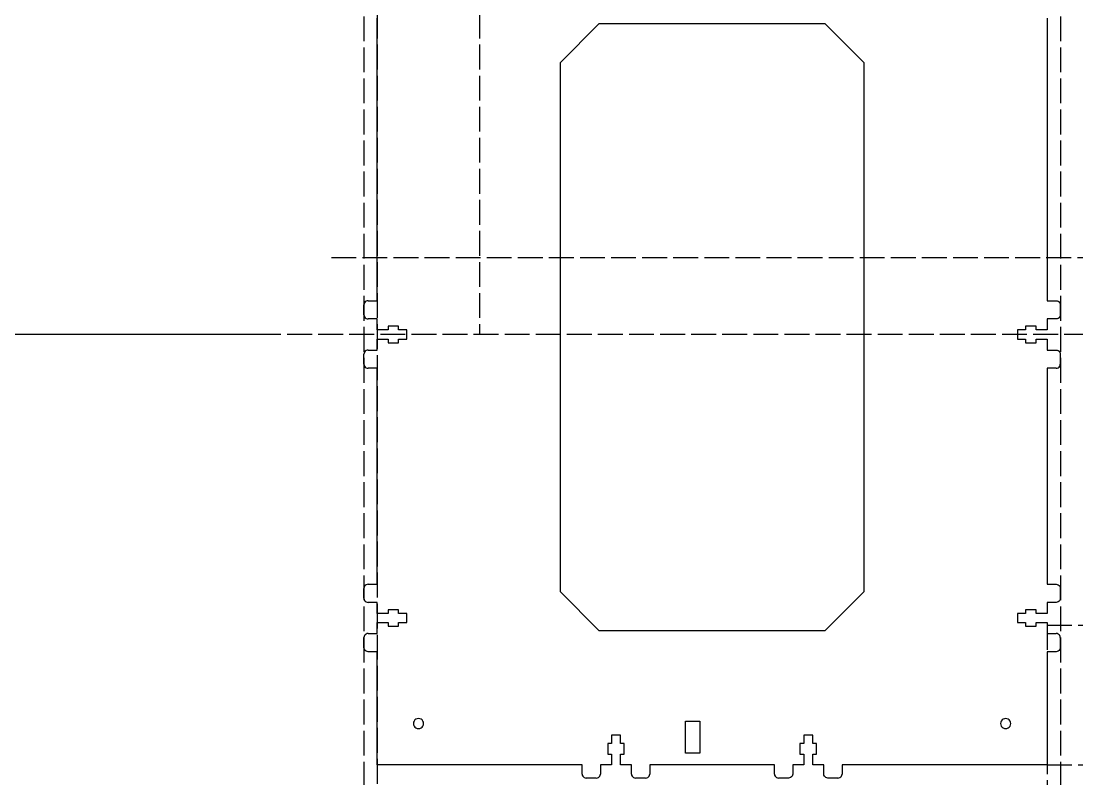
# Model space of a CAD drawing. Header units: inches. Extents: x -534 to 820, y -819 to 1382.
# Drawn here: x 49 to 558, y -285 to 81 of the extents above; entities that cross this region are included whole.
import ezdxf

# ---------------------------------------------------------------- set-up
doc = ezdxf.new("R2010")
doc.units = ezdxf.units.IN
doc.header["$MEASUREMENT"] = 0
doc.linetypes.add('ACAD_ISO02W100', pattern=[15, 12, -3])
doc.layers.add('alignment', color=80, linetype='ACAD_ISO02W100', plot=False)
doc.layers.add('extension', color=1, linetype='ACAD_ISO02W100', plot=False)

msp = doc.modelspace()

# ---------------------------------------------------------------- linework, layer by layer
for p, q in [((220.33, -54.18), (220.33, 82.22)), ((543.65, 82.22), (543.65, -54.18)), ((327.39, 79.52), (308.6, 60.74)), ((436.61, 79.52), (327.39, 79.52)), ((455.4, 60.74), (436.61, 79.52)), ((308.6, 60.74), (308.6, -194.6)), ((455.4, -194.6), (455.4, 60.74)), ((214.05, -55.66), (213.98, -56.18)), ((214.25, -55.18), (214.05, -55.66)), ((214.56, -54.76), (214.25, -55.18)), ((214.98, -54.44), (214.56, -54.76)), ((215.46, -54.24), (214.98, -54.44)), ((215.98, -54.18), (215.46, -54.24)), ((215.98, -54.18), (220.33, -54.18)), ((543.65, -54.18), (548, -54.18)), ((548, -54.18), (548.52, -54.24)), ((548.52, -54.24), (549, -54.44)), ((549, -54.44), (549.41, -54.76)), ((549.41, -54.76), (549.73, -55.18)), ((549.73, -55.18), (549.93, -55.66)), ((549.93, -55.66), (550, -56.18)), ((213.98, -60.98), (213.98, -56.18)), ((213.98, -60.98), (214.05, -61.49)), ((550, -60.98), (549.93, -61.49)), ((550, -56.18), (550, -60.98)), ((214.05, -61.49), (214.25, -61.98)), ((214.25, -61.98), (214.56, -62.39)), ((214.56, -62.39), (214.98, -62.71)), ((214.98, -62.71), (215.46, -62.91)), ((215.46, -62.91), (215.98, -62.98)), ((220.33, -62.98), (215.98, -62.98)), ((220.33, -68.28), (220.33, -62.98)), ((543.65, -62.98), (543.65, -68.28)), ((548, -62.98), (543.65, -62.98)), ((548.52, -62.91), (548, -62.98)), ((549, -62.71), (548.52, -62.91)), ((549.41, -62.39), (549, -62.71)), ((549.73, -61.98), (549.41, -62.39)), ((549.93, -61.49), (549.73, -61.98)), ((225.63, -68.28), (220.33, -68.28)), ((225.63, -66.48), (225.63, -68.28)), ((230.73, -66.48), (225.63, -66.48)), ((230.73, -68.28), (230.73, -66.48)), ((234.68, -68.28), (230.73, -68.28)), ((234.68, -72.68), (234.68, -68.28)), ((529.3, -68.28), (529.3, -72.68)), ((533.25, -68.28), (529.3, -68.28)), ((538.35, -66.48), (533.25, -66.48)), ((533.25, -66.48), (533.25, -68.28)), ((538.35, -68.28), (538.35, -66.48)), ((543.65, -68.28), (538.35, -68.28)), ((220.33, -72.68), (225.63, -72.68)), ((220.33, -77.98), (220.33, -72.68)), ((225.63, -72.68), (225.63, -74.48)), ((225.63, -74.48), (230.73, -74.48)), ((230.73, -72.68), (234.68, -72.68)), ((230.73, -74.48), (230.73, -72.68)), ((529.3, -72.68), (533.25, -72.68)), ((533.25, -72.68), (533.25, -74.48)), ((533.25, -74.48), (538.35, -74.48)), ((538.35, -72.68), (543.65, -72.68)), ((538.35, -74.48), (538.35, -72.68)), ((543.65, -72.68), (543.65, -77.98)), ((214.05, -79.46), (213.98, -79.98)), ((213.98, -84.78), (213.98, -79.98)), ((214.25, -78.98), (214.05, -79.46)), ((214.56, -78.56), (214.25, -78.98)), ((214.98, -78.24), (214.56, -78.56)), ((215.46, -78.04), (214.98, -78.24)), ((215.98, -77.98), (215.46, -78.04)), ((215.98, -77.98), (220.33, -77.98)), ((543.65, -77.98), (548, -77.98)), ((548, -77.98), (548.52, -78.04)), ((548.52, -78.04), (549, -78.24)), ((549, -78.24), (549.41, -78.56)), ((549.41, -78.56), (549.73, -78.98)), ((549.73, -78.98), (549.93, -79.46)), ((549.93, -79.46), (550, -79.98)), ((550, -79.98), (550, -84.78)), ((213.98, -84.78), (214.05, -85.29)), ((214.05, -85.29), (214.25, -85.78)), ((214.25, -85.78), (214.56, -86.19)), ((214.56, -86.19), (214.98, -86.51)), ((214.98, -86.51), (215.46, -86.71)), ((548.52, -86.71), (549, -86.51)), ((549, -86.51), (549.41, -86.19)), ((549.41, -86.19), (549.73, -85.78)), ((549.73, -85.78), (549.93, -85.29)), ((549.93, -85.29), (550, -84.78)), ((215.46, -86.71), (215.98, -86.78)), ((220.33, -86.78), (215.98, -86.78)), ((220.33, -191.09), (220.33, -86.78)), ((543.65, -86.78), (543.65, -191.09)), ((548, -86.78), (543.65, -86.78)), ((548, -86.78), (548.52, -86.71)), ((214.05, -192.57), (213.98, -193.09)), ((213.98, -197.89), (213.98, -193.09)), ((214.25, -192.09), (214.05, -192.57)), ((214.56, -191.67), (214.25, -192.09)), ((214.98, -191.35), (214.56, -191.67)), ((215.46, -191.15), (214.98, -191.35)), ((215.98, -191.09), (215.46, -191.15)), ((215.98, -191.09), (220.33, -191.09)), ((543.65, -191.09), (548, -191.09)), ((548, -191.09), (548.52, -191.15)), ((548.52, -191.15), (549, -191.35)), ((549, -191.35), (549.41, -191.67)), ((549.41, -191.67), (549.73, -192.09)), ((549.73, -192.09), (549.93, -192.57)), ((549.93, -192.57), (550, -193.09)), ((550, -193.09), (550, -197.89)), ((213.98, -197.89), (214.05, -198.4)), ((214.05, -198.4), (214.25, -198.89)), ((308.6, -194.6), (327.39, -213.39)), ((436.61, -213.39), (455.4, -194.6)), ((549.93, -198.4), (549.73, -198.89)), ((550, -197.89), (549.93, -198.4)), ((214.25, -198.89), (214.56, -199.3)), ((214.56, -199.3), (214.98, -199.62)), ((214.98, -199.62), (215.46, -199.82)), ((215.46, -199.82), (215.98, -199.89)), ((220.33, -199.89), (215.98, -199.89)), ((220.33, -205.19), (220.33, -199.89)), ((230.73, -203.39), (225.63, -203.39)), ((225.63, -203.39), (225.63, -205.19)), ((230.73, -205.19), (230.73, -203.39)), ((538.35, -203.39), (533.25, -203.39)), ((533.25, -203.39), (533.25, -205.19)), ((538.35, -205.19), (538.35, -203.39)), ((543.65, -199.89), (543.65, -205.19)), ((548, -199.89), (543.65, -199.89)), ((548.52, -199.82), (548, -199.89)), ((549, -199.62), (548.52, -199.82)), ((549.41, -199.3), (549, -199.62)), ((549.73, -198.89), (549.41, -199.3)), ((225.63, -205.19), (220.33, -205.19)), ((234.68, -205.19), (230.73, -205.19)), ((234.68, -209.59), (234.68, -205.19)), ((533.25, -205.19), (529.3, -205.19)), ((529.3, -205.19), (529.3, -209.59)), ((543.65, -205.19), (538.35, -205.19)), ((220.33, -209.59), (225.63, -209.59)), ((220.33, -214.89), (220.33, -209.59)), ((225.63, -209.59), (225.63, -211.39)), ((225.63, -211.39), (230.73, -211.39)), ((230.73, -211.39), (230.73, -209.59)), ((230.73, -209.59), (234.68, -209.59)), ((327.39, -213.39), (436.61, -213.39)), ((529.3, -209.59), (533.25, -209.59)), ((533.25, -209.59), (533.25, -211.39)), ((533.25, -211.39), (538.35, -211.39)), ((538.35, -209.59), (543.65, -209.59)), ((538.35, -211.39), (538.35, -209.59)), ((543.65, -209.59), (543.65, -214.89)), ((214.05, -216.37), (213.98, -216.89)), ((213.98, -221.69), (213.98, -216.89)), ((214.25, -215.89), (214.05, -216.37)), ((214.56, -215.47), (214.25, -215.89)), ((214.98, -215.15), (214.56, -215.47)), ((215.46, -214.95), (214.98, -215.15)), ((215.98, -214.89), (215.46, -214.95)), ((215.98, -214.89), (220.33, -214.89)), ((543.65, -214.89), (548, -214.89)), ((548.52, -214.95), (548, -214.89)), ((549, -215.15), (548.52, -214.95)), ((549.41, -215.47), (549, -215.15)), ((549.73, -215.89), (549.41, -215.47)), ((549.93, -216.37), (549.73, -215.89)), ((550, -216.89), (549.93, -216.37)), ((550, -216.89), (550, -221.69)), ((214.05, -222.2), (213.98, -221.69)), ((214.25, -222.69), (214.05, -222.2)), ((214.56, -223.1), (214.25, -222.69)), ((214.98, -223.42), (214.56, -223.1)), ((215.46, -223.62), (214.98, -223.42)), ((215.98, -223.69), (215.46, -223.62)), ((220.33, -223.69), (215.98, -223.69)), ((220.33, -278.39), (220.33, -223.69)), ((543.65, -223.69), (543.65, -278.39)), ((548, -223.69), (543.65, -223.69)), ((548.52, -223.62), (548, -223.69)), ((549, -223.42), (548.52, -223.62)), ((549.41, -223.1), (549, -223.42)), ((549.73, -222.69), (549.41, -223.1)), ((549.93, -222.2), (549.73, -222.69)), ((550, -221.69), (549.93, -222.2)), ((237.96, -257.75), (237.88, -258.39)), ((237.88, -258.39), (237.96, -259.02)), ((238.21, -257.16), (237.96, -257.75)), ((237.96, -259.02), (238.21, -259.61)), ((238.59, -256.65), (238.21, -257.16)), ((238.21, -259.61), (238.59, -260.12)), ((239.1, -256.26), (238.59, -256.65)), ((239.69, -256.02), (239.1, -256.26)), ((240.33, -255.94), (239.69, -256.02)), ((240.96, -256.02), (240.33, -255.94)), ((241.55, -256.26), (240.96, -256.02)), ((242.06, -256.65), (241.55, -256.26)), ((242.45, -257.16), (242.06, -256.65)), ((242.06, -260.12), (242.45, -259.61)), ((242.69, -257.75), (242.45, -257.16)), ((242.45, -259.61), (242.69, -259.02)), ((242.78, -258.39), (242.69, -257.75)), ((242.69, -259.02), (242.78, -258.39)), ((369.15, -272.69), (369.15, -257.29)), ((369.15, -257.29), (376.05, -257.29)), ((376.05, -257.29), (376.05, -272.69)), ((521.28, -257.75), (521.2, -258.39)), ((521.2, -258.39), (521.28, -259.02)), ((521.53, -257.16), (521.28, -257.75)), ((521.28, -259.02), (521.53, -259.61)), ((521.92, -256.65), (521.53, -257.16)), ((521.53, -259.61), (521.92, -260.12)), ((522.43, -256.26), (521.92, -256.65)), ((523.02, -256.02), (522.43, -256.26)), ((523.65, -255.94), (523.02, -256.02)), ((524.28, -256.02), (523.65, -255.94)), ((524.88, -256.26), (524.28, -256.02)), ((525.38, -256.65), (524.88, -256.26)), ((525.77, -257.16), (525.38, -256.65)), ((525.38, -260.12), (525.77, -259.61)), ((526.02, -257.75), (525.77, -257.16)), ((525.77, -259.61), (526.02, -259.02)), ((526.1, -258.39), (526.02, -257.75)), ((526.02, -259.02), (526.1, -258.39)), ((238.59, -260.12), (239.1, -260.51)), ((239.1, -260.51), (239.69, -260.75)), ((239.69, -260.75), (240.33, -260.84)), ((240.33, -260.84), (240.96, -260.75)), ((240.96, -260.75), (241.55, -260.51)), ((241.55, -260.51), (242.06, -260.12)), ((333.4, -264.04), (333.4, -267.99)), ((337.8, -264.04), (333.4, -264.04)), ((337.8, -267.99), (337.8, -264.04)), ((426.2, -264.04), (426.2, -267.99)), ((430.6, -264.04), (426.2, -264.04)), ((430.6, -267.99), (430.6, -264.04)), ((521.92, -260.12), (522.43, -260.51)), ((522.43, -260.51), (523.02, -260.75)), ((523.02, -260.75), (523.65, -260.84)), ((523.65, -260.84), (524.28, -260.75)), ((524.28, -260.75), (524.88, -260.51)), ((524.88, -260.51), (525.38, -260.12)), ((331.6, -267.99), (331.6, -273.09)), ((333.4, -267.99), (331.6, -267.99)), ((339.6, -267.99), (337.8, -267.99)), ((339.6, -273.09), (339.6, -267.99)), ((424.4, -267.99), (424.4, -273.09)), ((426.2, -267.99), (424.4, -267.99)), ((432.4, -267.99), (430.6, -267.99)), ((432.4, -273.09), (432.4, -267.99)), ((331.6, -273.09), (333.4, -273.09)), ((333.4, -273.09), (333.4, -278.39)), ((337.8, -273.09), (339.6, -273.09)), ((337.8, -278.39), (337.8, -273.09)), ((376.05, -272.69), (369.15, -272.69)), ((424.4, -273.09), (426.2, -273.09)), ((426.2, -273.09), (426.2, -278.39)), ((430.6, -273.09), (432.4, -273.09)), ((430.6, -278.39), (430.6, -273.09)), ((319.3, -278.39), (220.33, -278.39)), ((319.3, -282.74), (319.3, -278.39)), ((328.1, -278.39), (328.1, -282.74)), ((333.4, -278.39), (328.1, -278.39)), ((343.1, -278.39), (337.8, -278.39)), ((343.1, -282.74), (343.1, -278.39)), ((351.9, -278.39), (351.9, -282.74)), ((412.1, -278.39), (351.9, -278.39)), ((412.1, -282.74), (412.1, -278.39)), ((426.2, -278.39), (420.9, -278.39)), ((420.9, -278.39), (420.9, -282.74)), ((435.9, -278.39), (430.6, -278.39)), ((435.9, -282.74), (435.9, -278.39)), ((543.65, -278.39), (444.7, -278.39)), ((444.7, -278.39), (444.7, -282.74)), ((319.3, -282.74), (319.37, -283.25)), ((319.37, -283.25), (319.57, -283.74)), ((319.57, -283.74), (319.89, -284.15)), ((319.89, -284.15), (320.3, -284.47)), ((320.3, -284.47), (320.78, -284.67)), ((320.78, -284.67), (321.3, -284.74)), ((326.1, -284.74), (321.3, -284.74)), ((326.1, -284.74), (326.62, -284.67)), ((326.62, -284.67), (327.1, -284.47)), ((327.1, -284.47), (327.51, -284.15)), ((327.51, -284.15), (327.83, -283.74)), ((327.83, -283.74), (328.03, -283.25)), ((328.03, -283.25), (328.1, -282.74)), ((343.1, -282.74), (343.17, -283.25)), ((343.17, -283.25), (343.37, -283.74)), ((343.37, -283.74), (343.69, -284.15)), ((343.69, -284.15), (344.1, -284.47)), ((344.1, -284.47), (344.58, -284.67)), ((344.58, -284.67), (345.1, -284.74)), ((349.9, -284.74), (345.1, -284.74)), ((349.9, -284.74), (350.42, -284.67)), ((350.42, -284.67), (350.9, -284.47)), ((350.9, -284.47), (351.31, -284.15)), ((351.31, -284.15), (351.63, -283.74)), ((351.63, -283.74), (351.83, -283.25)), ((351.83, -283.25), (351.9, -282.74)), ((412.1, -282.74), (412.17, -283.25)), ((412.17, -283.25), (412.37, -283.74)), ((412.37, -283.74), (412.69, -284.15)), ((412.69, -284.15), (413.1, -284.47)), ((413.1, -284.47), (413.58, -284.67)), ((413.58, -284.67), (414.1, -284.74)), ((418.9, -284.74), (414.1, -284.74)), ((419.42, -284.67), (418.9, -284.74)), ((419.9, -284.47), (419.42, -284.67)), ((420.31, -284.15), (419.9, -284.47)), ((420.63, -283.74), (420.31, -284.15)), ((420.83, -283.25), (420.63, -283.74)), ((420.9, -282.74), (420.83, -283.25)), ((435.97, -283.25), (435.9, -282.74)), ((436.17, -283.74), (435.97, -283.25)), ((436.49, -284.15), (436.17, -283.74)), ((436.9, -284.47), (436.49, -284.15)), ((437.38, -284.67), (436.9, -284.47)), ((437.9, -284.74), (437.38, -284.67)), ((442.7, -284.74), (437.9, -284.74)), ((442.7, -284.74), (443.22, -284.67)), ((443.22, -284.67), (443.7, -284.47)), ((443.7, -284.47), (444.11, -284.15)), ((444.11, -284.15), (444.43, -283.74)), ((444.43, -283.74), (444.63, -283.25)), ((444.63, -283.25), (444.7, -282.74))]:
    msp.add_line(p, q)
at = {"layer": 'alignment'}
for p, q in [((214, 203.17), (214, -818.63)), ((550.09, 203.17), (550.09, -750.43)), ((198.25, -33.34), (600.23, -33.34)), ((543.65, -210.79), (758.62, -210.79)), ((543.65, -278.39), (820.27, -278.39))]:
    msp.add_line(p, q, dxfattribs=at)
at = {"layer": 'extension'}
for p, q in [((220.33, 144.52), (220.33, -711.73)), ((269.81, 144.52), (269.81, -70.48)), ((728.92, -70.48), (-396.67, -70.48)), ((166.12, -70.48), (-106.55, -70.48)), ((543.65, -210.79), (543.65, -736.36))]:
    msp.add_line(p, q, dxfattribs=at)

doc.saveas('drawing.dxf')
